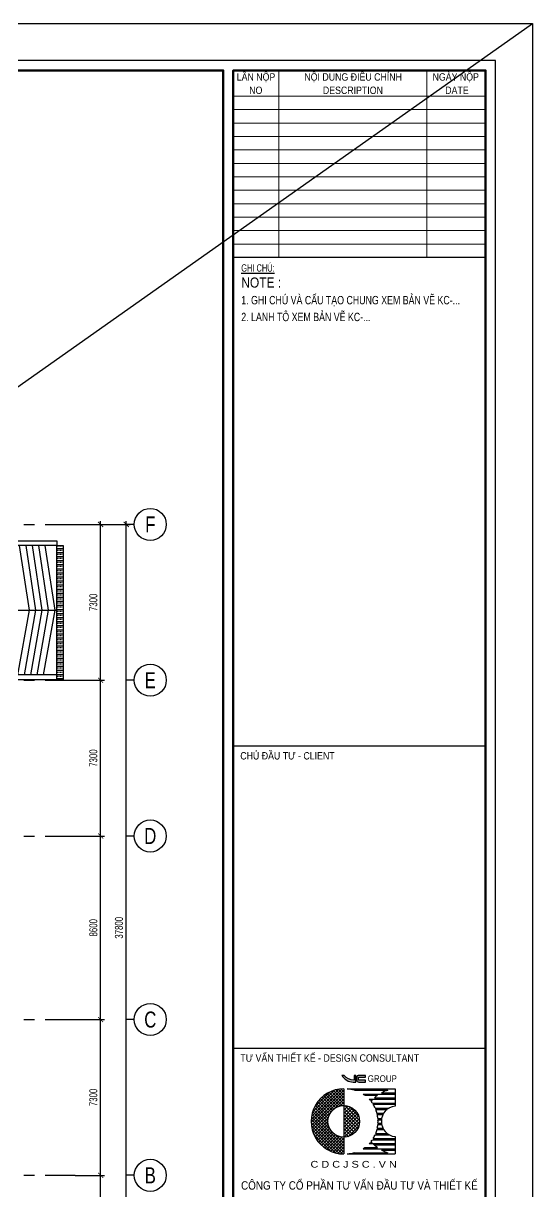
# Model space of a CAD drawing. Header units: millimetres. Extents: x 0 to 132458, y 0 to 365310.
# Drawn here: x 108607 to 132458, y 310568 to 365310 of the extents above; entities that cross this region are included whole.
import ezdxf
from ezdxf.enums import TextEntityAlignment as Align

# ---------------------------------------------------------------- set-up
doc = ezdxf.new("R2010")
doc.units = ezdxf.units.MM
doc.header["$LTSCALE"] = 400
doc.header["$PDSIZE"] = -2
doc.linetypes.add('CENTER2', pattern=[1.125, 0.75, -0.125, 0.125, -0.125])
doc.layers.get('0').update_dxf_attribs({"lineweight": 5})
doc.layers.get('Defpoints').update_dxf_attribs({"color": 2})
doc.layers.add('02.CDC.DIM', color=1, linetype='Continuous', lineweight=20)
for name, color, linetype in [('CDC -TEXT KHUNG', 7, 'Continuous'), ('CDC-KHUNGTEN', 9, 'Continuous'), ('CDC.01.AXIS', 160, 'CENTER2'), ('CDC.02.DIM', 1, 'Continuous'), ('CDC.03.BORDER', 3, 'Continuous'), ('CDC.06.TEXT', 2, 'Continuous'), ('CDC.10.HATCH', 9, 'Continuous'), ('CDC.11.NOTE', 8, 'Continuous')]:
    doc.layers.add(name, color=color, linetype=linetype)
doc.layers.add('KCS_Plotter', color=11, linetype='Continuous', plot=False)
doc.styles.add('ARIAL', font='arial.ttf', dxfattribs={"width": 0.6})
doc.styles.add('Arial_4', font='arial.ttf', dxfattribs={"width": 0.75, "height": 3})
doc.styles.add('BIGTEXT', font='arial.ttf', dxfattribs={"width": 0.8})
doc.styles.add('KCS_SMTEXT', font='arial.ttf', dxfattribs={"width": 0.7})
doc.styles.add('KT CDC', font='arial.ttf', dxfattribs={"width": 0.85, "height": 200})
doc.dimstyles.new('KCS_DIM150', dxfattribs={"dimscale": 150, "dimtxt": 2.5, "dimasz": 1.6, "dimexe": 1.2, "dimexo": 0, "dimgap": 1, "dimtad": 1, "dimdec": 0, "dimzin": 0, "dimdsep": 46, "dimtxsty": 'KCS_SMTEXT', "dimblk": 'ARCHTICK', "dimcen": 0, "dimdle": 1, "dimclrd": 256, "dimclre": 256, "dimclrt": 2, "dimadec": 0, "dimazin": 0, "dimtfac": 1, "dimtdec": 0, "dimtix": 1, "dimtmove": 2, "dimatfit": 3, "dimfxl": 1, "dimtolj": 1, "dimtzin": 0, "dimarcsym": 0})

# ---------------------------------------------------------------- blocks, each defined once
blk = doc.blocks.new('_ArchTick')
at = {"color": 0, "linetype": 'ByBlock', "const_width": 0.15}
blk.add_lwpolyline([(-0.5, -0.5), (0.5, 0.5)], dxfattribs=at)
blk = doc.blocks.new('*D88')
at = {"layer": 'CDC.02.DIM', "lineweight": -2, "ltscale": 10, "transparency": 16777216}
for p, q in [((112225, 303882), (112225, 311482)), ((111025, 311332), (112405, 311332)), ((111025, 304032), (112405, 304032))]:
    blk.add_line(p, q, dxfattribs=at)
at = {"layer": 'Defpoints', "color": 0, "ltscale": 10, "transparency": 16777216}
for p in [(111025, 311332), (112225, 311332), (111025, 304032)]:
    blk.add_point(p, dxfattribs=at)
at = {"layer": 'CDC.02.DIM', "lineweight": -2, "ltscale": 10, "transparency": 16777216, "xscale": 240, "yscale": 240, "zscale": 240}
for p, rotation in [((112225, 311332), 90), ((112225, 304032), 270)]:
    blk.add_blockref('_ArchTick', p, dxfattribs=dict(at, rotation=rotation))
at = {"layer": 'CDC.02.DIM', "color": 2, "ltscale": 10, "transparency": 16777216, "insert": (111884, 307682), "char_height": 375, "attachment_point": 5, "rotation": 90, "style": 'KCS_SMTEXT'}
blk.add_mtext('\\A1;7300', dxfattribs=at)
blk = doc.blocks.new('*D89')
at = {"layer": 'CDC.02.DIM', "lineweight": -2, "ltscale": 10, "transparency": 16777216}
for p, q in [((111025, 318632), (112405, 318632)), ((112225, 311182), (112225, 318782)), ((111025, 311332), (112405, 311332))]:
    blk.add_line(p, q, dxfattribs=at)
at = {"layer": 'Defpoints', "color": 0, "ltscale": 10, "transparency": 16777216}
for p in [(111025, 318632), (112225, 318632), (111025, 311332)]:
    blk.add_point(p, dxfattribs=at)
at = {"layer": 'CDC.02.DIM', "lineweight": -2, "ltscale": 10, "transparency": 16777216, "xscale": 240, "yscale": 240, "zscale": 240}
for p, rotation in [((112225, 318632), 90), ((112225, 311332), 270)]:
    blk.add_blockref('_ArchTick', p, dxfattribs=dict(at, rotation=rotation))
at = {"layer": 'CDC.02.DIM', "color": 2, "ltscale": 10, "transparency": 16777216, "insert": (111884, 314982), "char_height": 375, "attachment_point": 5, "rotation": 90, "style": 'KCS_SMTEXT'}
blk.add_mtext('\\A1;7300', dxfattribs=at)
blk = doc.blocks.new('*D90')
at = {"layer": 'CDC.02.DIM', "lineweight": -2, "ltscale": 10, "transparency": 16777216}
for p, q in [((112225, 318482), (112225, 327382)), ((111025, 327232), (112405, 327232)), ((111025, 318632), (112405, 318632))]:
    blk.add_line(p, q, dxfattribs=at)
at = {"layer": 'Defpoints', "color": 0, "ltscale": 10, "transparency": 16777216}
for p in [(111025, 327232), (112225, 327232), (111025, 318632)]:
    blk.add_point(p, dxfattribs=at)
at = {"layer": 'CDC.02.DIM', "lineweight": -2, "ltscale": 10, "transparency": 16777216, "xscale": 240, "yscale": 240, "zscale": 240}
for p, rotation in [((112225, 327232), 90), ((112225, 318632), 270)]:
    blk.add_blockref('_ArchTick', p, dxfattribs=dict(at, rotation=rotation))
at = {"layer": 'CDC.02.DIM', "color": 2, "ltscale": 10, "transparency": 16777216, "insert": (111884, 322932), "char_height": 375, "attachment_point": 5, "rotation": 90, "style": 'KCS_SMTEXT'}
blk.add_mtext('\\A1;8600', dxfattribs=at)
blk = doc.blocks.new('*D91')
at = {"layer": 'CDC.02.DIM', "lineweight": -2, "ltscale": 10, "transparency": 16777216}
for p, q in [((111025, 334532), (112405, 334532)), ((112225, 327082), (112225, 334682)), ((111025, 327232), (112405, 327232))]:
    blk.add_line(p, q, dxfattribs=at)
at = {"layer": 'Defpoints', "color": 0, "ltscale": 10, "transparency": 16777216}
for p in [(111025, 334532), (112225, 334532), (111025, 327232)]:
    blk.add_point(p, dxfattribs=at)
at = {"layer": 'CDC.02.DIM', "lineweight": -2, "ltscale": 10, "transparency": 16777216, "xscale": 240, "yscale": 240, "zscale": 240}
for p, rotation in [((112225, 334532), 90), ((112225, 327232), 270)]:
    blk.add_blockref('_ArchTick', p, dxfattribs=dict(at, rotation=rotation))
at = {"layer": 'CDC.02.DIM', "color": 2, "ltscale": 10, "transparency": 16777216, "insert": (111884, 330882), "char_height": 375, "attachment_point": 5, "rotation": 90, "style": 'KCS_SMTEXT'}
blk.add_mtext('\\A1;7300', dxfattribs=at)
blk = doc.blocks.new('*D92')
at = {"layer": 'CDC.02.DIM', "lineweight": -2, "ltscale": 10, "transparency": 16777216}
for p, q in [((111025, 341832), (112405, 341832)), ((112225, 334382), (112225, 341982)), ((111025, 334532), (112405, 334532))]:
    blk.add_line(p, q, dxfattribs=at)
at = {"layer": 'Defpoints', "color": 0, "ltscale": 10, "transparency": 16777216}
for p in [(111025, 341832), (112225, 341832), (111025, 334532)]:
    blk.add_point(p, dxfattribs=at)
at = {"layer": 'CDC.02.DIM', "lineweight": -2, "ltscale": 10, "transparency": 16777216, "xscale": 240, "yscale": 240, "zscale": 240}
for p, rotation in [((112225, 341832), 90), ((112225, 334532), 270)]:
    blk.add_blockref('_ArchTick', p, dxfattribs=dict(at, rotation=rotation))
at = {"layer": 'CDC.02.DIM', "color": 2, "ltscale": 10, "transparency": 16777216, "insert": (111884, 338182), "char_height": 375, "attachment_point": 5, "rotation": 90, "style": 'KCS_SMTEXT'}
blk.add_mtext('\\A1;7300', dxfattribs=at)
blk = doc.blocks.new('*D93')
at = {"layer": 'CDC.02.DIM', "lineweight": -2, "ltscale": 10, "transparency": 16777216}
for p, q in [((111025, 341832), (113605, 341832)), ((113425, 303882), (113425, 341982)), ((111025, 304032), (113605, 304032))]:
    blk.add_line(p, q, dxfattribs=at)
at = {"layer": 'Defpoints', "color": 0, "ltscale": 10, "transparency": 16777216}
for p in [(111025, 341832), (113425, 341832), (111025, 304032)]:
    blk.add_point(p, dxfattribs=at)
at = {"layer": 'CDC.02.DIM', "lineweight": -2, "ltscale": 10, "transparency": 16777216, "xscale": 240, "yscale": 240, "zscale": 240}
for p, rotation in [((113425, 341832), 90), ((113425, 304032), 270)]:
    blk.add_blockref('_ArchTick', p, dxfattribs=dict(at, rotation=rotation))
at = {"layer": 'CDC.02.DIM', "color": 2, "ltscale": 10, "transparency": 16777216, "insert": (113084, 322932), "char_height": 375, "attachment_point": 5, "rotation": 90, "style": 'KCS_SMTEXT'}
blk.add_mtext('\\A1;37800', dxfattribs=at)
blk = doc.blocks.new('_Axis name')
at = {"layer": 'CDC.02.DIM'}
blk.add_line((0, 2.5), (0, 0), dxfattribs=at)
blk.add_circle((0, 7.5), 5, dxfattribs=at)
at = {"layer": 'CDC.02.DIM', "style": 'BIGTEXT', "width": 0.75}
blk.add_attdef('.', text='', height=5, dxfattribs=at).set_placement((0, 7.5), align=Align.MIDDLE)
blk = doc.blocks.new('CDTA1')
at = {"layer": 'CDC-KHUNGTEN', "color": 6, "lineweight": 25}
blk.add_line((0, 90), (-75, 90), dxfattribs=at)
at = {"layer": 'CDC-KHUNGTEN', "color": 6, "style": 'KT CDC', "width": 0.85}
blk.add_text('CHỦ ĐẦU TƯ - CLIENT', height=2.2, dxfattribs=at).set_placement((-72.93, 86))
blk = doc.blocks.new('LOGOmoi')
at = {"layer": 'CDC -TEXT KHUNG'}
h = blk.add_hatch(color=1, dxfattribs=at)
h.paths.add_polyline_path([(1.46, 5.45), (1.26, 5.45), (1.26, 4.88), (1.21, 4.88, -0.237912), (0.06, 5.45), (-0.2, 5.45, 0.272847), (1.14, 4.66), (1.46, 4.66)])
h.paths.add_polyline_path([(2.59, 5.45), (1.8, 5.45, 0.414214), (1.54, 5.2), (1.54, 4.92, 0.414214), (1.8, 4.66), (2.59, 4.66), (2.59, 4.87), (1.8, 4.87, -0.414214), (1.74, 4.92), (1.74, 5.2, -0.414214), (1.8, 5.25), (2.59, 5.25)])
h = blk.add_hatch(dxfattribs=at)
h.set_pattern_fill('ANSI37', color=102, scale=2.293939, angle=360, style=0)
h.set_pattern_definition([(45, (-2844.4439, 636.61023), (-0.178426552, 0.178426553), []), (135, (-2844.4439, 636.61023), (-0.178426552, -0.178426553), [])])
edge = h.paths.add_edge_path()
edge.add_arc((0.02, 0), 1.87, 90, 270)
edge.add_line((0.02, -1.88), (0.02, -3.84))
edge.add_line((0.02, -3.84), (-0.17, -3.84))
edge.add_line((-0.17, -3.84), (-0.36, -3.83))
edge.add_line((-0.36, -3.83), (-0.55, -3.8))
edge.add_line((-0.55, -3.8), (-0.73, -3.77))
edge.add_line((-0.73, -3.77), (-0.92, -3.73))
edge.add_line((-0.92, -3.73), (-1.1, -3.68))
edge.add_line((-1.1, -3.68), (-1.28, -3.62))
edge.add_line((-1.28, -3.62), (-1.45, -3.55))
edge.add_line((-1.45, -3.55), (-1.63, -3.48))
edge.add_line((-1.63, -3.48), (-1.79, -3.39))
edge.add_line((-1.79, -3.39), (-1.96, -3.3))
edge.add_line((-1.96, -3.3), (-2.12, -3.2))
edge.add_line((-2.12, -3.2), (-2.27, -3.09))
edge.add_line((-2.27, -3.09), (-2.42, -2.97))
edge.add_line((-2.42, -2.97), (-2.56, -2.85))
edge.add_line((-2.56, -2.85), (-2.7, -2.72))
edge.add_line((-2.7, -2.72), (-2.83, -2.58))
edge.add_line((-2.83, -2.58), (-2.95, -2.44))
edge.add_line((-2.95, -2.44), (-3.07, -2.29))
edge.add_line((-3.07, -2.29), (-3.18, -2.14))
edge.add_line((-3.18, -2.14), (-3.28, -1.98))
edge.add_line((-3.28, -1.98), (-3.37, -1.81))
edge.add_line((-3.37, -1.81), (-3.46, -1.64))
edge.add_line((-3.46, -1.64), (-3.53, -1.47))
edge.add_line((-3.53, -1.47), (-3.6, -1.3))
edge.add_line((-3.6, -1.3), (-3.66, -1.12))
edge.add_line((-3.66, -1.12), (-3.71, -0.93))
edge.add_line((-3.71, -0.93), (-3.75, -0.75))
edge.add_line((-3.75, -0.75), (-3.79, -0.56))
edge.add_line((-3.79, -0.56), (-3.81, -0.38))
edge.add_line((-3.81, -0.38), (-3.82, -0.19))
edge.add_line((-3.82, -0.19), (-3.83, 0))
edge.add_line((-3.83, 0), (-3.82, 0.19))
edge.add_line((-3.82, 0.19), (-3.81, 0.38))
edge.add_line((-3.81, 0.38), (-3.79, 0.56))
edge.add_line((-3.79, 0.56), (-3.75, 0.75))
edge.add_line((-3.75, 0.75), (-3.71, 0.93))
edge.add_line((-3.71, 0.93), (-3.66, 1.12))
edge.add_line((-3.66, 1.12), (-3.6, 1.3))
edge.add_line((-3.6, 1.3), (-3.53, 1.47))
edge.add_line((-3.53, 1.47), (-3.46, 1.64))
edge.add_line((-3.46, 1.64), (-3.37, 1.81))
edge.add_line((-3.37, 1.81), (-3.28, 1.98))
edge.add_line((-3.28, 1.98), (-3.18, 2.14))
edge.add_line((-3.18, 2.14), (-3.07, 2.29))
edge.add_line((-3.07, 2.29), (-2.95, 2.44))
edge.add_line((-2.95, 2.44), (-2.83, 2.58))
edge.add_line((-2.83, 2.58), (-2.7, 2.72))
edge.add_line((-2.7, 2.72), (-2.56, 2.85))
edge.add_line((-2.56, 2.85), (-2.42, 2.97))
edge.add_line((-2.42, 2.97), (-2.27, 3.09))
edge.add_line((-2.27, 3.09), (-2.12, 3.2))
edge.add_line((-2.12, 3.2), (-1.96, 3.3))
edge.add_line((-1.96, 3.3), (-1.79, 3.39))
edge.add_line((-1.79, 3.39), (-1.63, 3.48))
edge.add_line((-1.63, 3.48), (-1.45, 3.55))
edge.add_line((-1.45, 3.55), (-1.28, 3.62))
edge.add_line((-1.28, 3.62), (-1.1, 3.68))
edge.add_line((-1.1, 3.68), (-0.92, 3.73))
edge.add_line((-0.92, 3.73), (-0.73, 3.77))
edge.add_line((-0.73, 3.77), (-0.55, 3.8))
edge.add_line((-0.55, 3.8), (-0.36, 3.83))
edge.add_line((-0.36, 3.83), (-0.17, 3.84))
edge.add_line((-0.17, 3.84), (0.02, 3.84))
edge.add_line((0.02, 3.84), (0.02, 1.87))
h = blk.add_hatch(dxfattribs=at)
h.set_pattern_fill('ANSI37', color=1, scale=2.293939, angle=360, style=0)
h.set_pattern_definition([(45, (-486.53502, -144.21504), (-0.20275745, 0.20275745), []), (135, (-486.53502, -144.21504), (-0.20275745, -0.20275745), [])])
h.paths.add_polyline_path([(0.02, 1.87), (0.02, -1.81), (0.02, -1.88, 0.414214), (1.89, 0, 0.414214)])
at = {"layer": 'CDC -TEXT KHUNG', "color": 102}
for p, q in [((0.02, 3.84), (0.02, -1.81)), ((0.42, 3.85), (6.1, 3.85)), ((1.28, 3.7), (5.24, 3.7)), ((2.3, 3.24), (6.1, 3.24)), ((2.51, 3.09), (4.01, 3.09)), ((3.64, 2.78), (6.1, 2.78)), ((4.47, 3.39), (6.1, 3.39)), ((6.1, 3.85), (6.1, 1.81)), ((3.03, 2.63), (6.1, 2.63)), ((3.16, 2.49), (3.36, 2.49)), ((3.4, 2.17), (6.1, 2.17)), ((3.49, 2.03), (6.1, 2.03)), ((3.74, 1.57), (5.37, 1.57)), ((3.8, 1.42), (5.15, 1.42)), ((3.95, 0.96), (4.75, 0.96)), ((3.98, 0.81), (4.66, 0.81)), ((4.05, 0.35), (4.51, 0.35)), ((4.06, 0.2), (4.49, 0.2)), ((3.95, -0.96), (4.75, -0.96)), ((3.98, -0.81), (4.66, -0.81)), ((4.05, -0.35), (4.51, -0.35)), ((4.06, -0.2), (4.49, -0.2)), ((0.02, -1.81), (0.02, -3.84)), ((3.03, -2.63), (6.1, -2.63)), ((3.16, -2.49), (3.36, -2.49)), ((3.4, -2.17), (6.1, -2.17)), ((3.49, -2.03), (6.1, -2.03)), ((3.74, -1.57), (5.37, -1.57)), ((3.8, -1.42), (5.15, -1.42)), ((6.1, -1.79), (6.1, -3.84)), ((0.01, -3.84), (0.02, -3.84)), ((0.42, -3.84), (6.1, -3.84)), ((1.28, -3.7), (5.24, -3.7)), ((2.3, -3.24), (6.1, -3.24)), ((2.51, -3.09), (4.01, -3.09)), ((3.64, -2.78), (6.1, -2.78)), ((4.47, -3.39), (6.1, -3.39))]:
    blk.add_line(p, q, dxfattribs=at)
at = {"layer": 'CDC -TEXT KHUNG'}
blk.add_line((3.78, 1.21), (3.78, 1.21), dxfattribs=at)
at = {"layer": 'CDC -TEXT KHUNG', "color": 1}
for points in [[(1.46, 5.45), (1.26, 5.45), (1.26, 4.88), (1.21, 4.88, -0.237912), (0.06, 5.45), (-0.2, 5.45, 0.272847), (1.14, 4.66), (1.46, 4.66)], [(2.59, 5.45), (1.8, 5.45, 0.414214), (1.54, 5.2), (1.54, 4.92, 0.414214), (1.8, 4.66), (2.59, 4.66), (2.59, 4.87), (1.8, 4.87, -0.414214), (1.74, 4.92), (1.74, 5.2, -0.414214), (1.8, 5.25), (2.59, 5.25)]]:
    blk.add_lwpolyline(points, format="xyb", close=True, dxfattribs=at)
at = {"layer": 'CDC -TEXT KHUNG', "color": 102}
blk.add_circle((0.02, 0), 1.87, dxfattribs=at)
blk.add_arc((0, 0), 3.85, 89.7449, 270.2551, dxfattribs=at)
at = {"layer": 'CDC -TEXT KHUNG', "color": 112}
blk.add_ellipse((0.22, 0), major_axis=(-2.72, 2.72), ratio=1, start_param=-1.064136, end_param=-0.838054, dxfattribs=at)
at = {"layer": 'CDC -TEXT KHUNG', "color": 102}
for centre, major_axis, start_param, end_param in [((0.22, 0), (-2.72, 2.72), -1.423028, -1.355019), ((6.3, 0), (-2.72, 2.72), -0.147768, -0.022458), ((6.3, 0), (2.72, 2.72), 1.064136, 1.278853), ((0.22, 0), (2.72, 2.72), 6.199614, 6.251308), ((6.3, 0), (-2.72, 2.72), 0.083571, 0.124553), ((0.22, 0), (-2.72, 2.72), 4.527318, 4.587836), ((0.22, 0), (-2.72, 2.72), 4.346177, 4.481253), ((0.22, 0), (-2.72, 2.72), 4.178765, 4.304301), ((6.27, 0.01), (1.28, 1.28), 0.884906, 3.827483), ((0.22, 0), (2.72, 2.72), 5.589142, 5.7099), ((0.22, 0), (2.72, 2.72), 5.445131, 5.550443), ((0.22, 0), (-2.72, 2.72), 3.549681, 3.675216), ((0.22, 0), (-2.72, 2.72), 3.714878, 3.835636), ((0.22, 0), (-2.72, 2.72), 3.17347, 3.225164), ((0.22, 0), (2.72, 2.72), 4.836942, 4.89746), ((6.3, 0), (-2.72, 2.72), 1.446243, 1.487225), ((0.22, 0), (2.72, 2.72), 4.943525, 5.078601), ((6.3, 0), (-2.72, 2.72), 1.538919, 1.718564), ((0.22, 0.01), (2.72, 2.72), 3.979647, 4.205729), ((0.22, 0), (-2.72, 2.72), 2.925816, 2.993825), ((6.3, 0), (2.72, 2.72), 3.433536, 3.648253)]:
    blk.add_ellipse(centre, major_axis=major_axis, ratio=1, start_param=start_param, end_param=end_param, dxfattribs=at)
at = {"layer": 'CDC -TEXT KHUNG', "color": 1, "style": 'KT CDC', "width": 0.85}
blk.add_text('GROUP', height=0.792, dxfattribs=at).set_placement((2.85, 4.67))
at = {"layer": 'CDC -TEXT KHUNG', "color": 102, "style": 'KT CDC', "width": 1.15}
blk.add_text('C D C J S C . V N', height=0.8, dxfattribs=at).set_placement((-3.92, -5.47))
blk = doc.blocks.new('Khung tên chuẩn')
at = {"layer": 'CDC-KHUNGTEN', "color": 8, "lineweight": 9}
for p, q in [((76550, 58000), (76550, 52433)), ((80950, 58000), (80950, 52433)), ((82700, 57233), (75200, 57233)), ((82700, 56833), (75200, 56833)), ((82700, 56433), (75200, 56433)), ((82700, 56033), (75200, 56033)), ((82700, 55633), (75200, 55633)), ((82700, 55233), (75200, 55233)), ((82700, 54833), (75200, 54833)), ((82700, 54433), (75200, 54433)), ((82700, 54033), (75200, 54033)), ((82700, 53633), (75200, 53633)), ((82700, 53233), (75200, 53233)), ((82700, 52833), (75200, 52833))]:
    blk.add_line(p, q, dxfattribs=at)
at = {"layer": 'CDC-KHUNGTEN', "color": 6, "lineweight": 25}
for p, q in [((82700, 52433), (75200, 52433)), ((82700, 28900), (75200, 28900))]:
    blk.add_line(p, q, dxfattribs=at)
at = {"layer": 'CDC-KHUNGTEN', "color": 8}
blk.add_lwpolyline([(75096, 1100), (83000, 1100), (83000, 58300), (3000, 58300), (3000, 1100), (75096, 1100)], dxfattribs=at)
at = {"layer": 'CDC-KHUNGTEN', "color": 255, "lineweight": 60}
blk.add_lwpolyline([(74900, 1400), (74900, 58000), (3300, 58000), (3300, 1400), (74900, 1400)], close=True, dxfattribs=at)
blk.add_lwpolyline([(75200, 1400), (82700, 1400), (82700, 58000), (75200, 58000), (75200, 1400)], dxfattribs=at)
at = {"layer": 'Defpoints', "color": 1, "ltscale": 0.2}
blk.add_lwpolyline([(0, 0), (0, 59400), (84100, 59400), (84100, 0), (0, 0)], close=True, dxfattribs=at)
at = {"layer": 'CDC-KHUNGTEN'}
for name, p, xscale, yscale, zscale in [('CDTA1', (82700, 28900), 100, 100, 100), ('LOGOmoi', (78480, 26732), 251.3908497502836, 251.3908497502836, 251.3908497502836)]:
    blk.add_blockref(name, p, dxfattribs=dict(at, xscale=xscale, yscale=yscale, zscale=zscale))
at = {"layer": 'CDC -TEXT KHUNG', "color": 7, "style": 'KT CDC', "width": 0.85}
for s, p in [('NO', (75672, 57299)), ('DESCRIPTION', (77863, 57299)), ('DATE', (81501, 57299))]:
    blk.add_text(s, height=220, dxfattribs=at).set_placement(p)
at = {"layer": 'CDC -TEXT KHUNG', "style": 'KT CDC', "width": 0.85}
blk.add_text('TƯ VẤN THIẾT KẾ - DESIGN CONSULTANT', height=220, dxfattribs=at).set_placement((78066, 28509), align=Align.CENTER)
at = {"layer": 'CDC -TEXT KHUNG', "char_height": 220, "attachment_point": 2, "line_spacing_factor": 0.941778, "style": 'KT CDC'}
for s, insert, width in [('LẦN NỘP', (75875, 57916), 1464.22), ('NỘI DUNG ĐIỀU CHỈNH', (78763, 57916), 3699.71), ('NGÀY NỘP', (81814, 57916), 1755.59)]:
    blk.add_mtext(s, dxfattribs=dict(at, insert=insert, width=width))
at = {"layer": 'CDC-KHUNGTEN', "color": 7, "style": 'Arial_4', "width": 0.85}
blk.add_text('NOTE :', height=300, dxfattribs=at).set_placement((75436, 51540))
at = {"layer": 'CDC-KHUNGTEN', "color": 6, "style": 'KT CDC', "width": 0.84}
blk.add_text('CÔNG TY CỔ PHẦN TƯ VẤN ÐẦU TƯ VÀ THIẾT KẾ', height=250, dxfattribs=at).set_placement((75430, 24703))
at = {"layer": 'CDC-KHUNGTEN', "color": 6, "insert": (75436, 52233), "char_height": 220, "width": 1881.96, "attachment_point": 1, "style": 'ARIAL'}
blk.add_mtext('{\\LGHI CHÚ:}', dxfattribs=at)

msp = doc.modelspace()

# ---------------------------------------------------------------- hatches: boundary and pattern name
at = {"layer": 'CDC.10.HATCH', "ltscale": 10}
h = msp.add_hatch(dxfattribs=at)
h.set_pattern_fill('ANSI33', color=256, scale=30, angle=135, style=0)
h.set_pattern_definition([(180, (-223410.03, -103345.37), (-4e-14, -190.5), []), (180, (-223505.28, -103250.12), (-4e-14, -190.5), [95.25, -47.625])])
h.paths.add_polyline_path([(110175.3, 340842.2), (110475.3, 340842.2), (110475.3, 334562.4), (110175.3, 334562.4)])

# ---------------------------------------------------------------- linework, layer by layer
at = {"layer": 'CDC.01.AXIS', "ltscale": 10}
for p, q in [((10625.1, 341832.4), (111025.4, 341832.4)), ((10625.1, 334532.4), (111025.4, 334532.4)), ((10625.1, 327232.4), (111025.4, 327232.4)), ((10625.1, 318632.4), (111025.4, 318632.4)), ((10625.1, 311332.4), (111025.4, 311332.4))]:
    msp.add_line(p, q, dxfattribs=at)
at = {"layer": 'CDC.03.BORDER'}
for p, q in [((110175.4, 340842.2), (93495.4, 340842.2)), ((110175.4, 334782.4), (110175.4, 340842.2))]:
    msp.add_line(p, q, dxfattribs=at)
for points in [[(105935.4, 341062.2), (110175.4, 341062.2), (110175.4, 340842.2), (105935.4, 340842.2)], [(105935.4, 334562.4), (110175.4, 334562.4), (110175.4, 334782.4), (105935.4, 334782.4)]]:
    msp.add_lwpolyline(points, close=True, dxfattribs=at)
at = {"layer": 'CDC.03.BORDER', "ltscale": 10}
msp.add_lwpolyline([(110175.3, 340842.2), (110475.3, 340842.2), (110475.3, 334562.4), (110175.3, 334562.4)], close=True, dxfattribs=at)
at = {"layer": 'CDC.10.HATCH', "ltscale": 5}
for points in [[(108415, 340842.2), (108875.4, 337812.4), (108338.2, 334782.4)], [(108715, 340842.2), (109175.4, 337812.4), (108638.2, 334782.4)], [(109015, 340842.2), (109475.4, 337812.4), (108938.2, 334782.4)], [(109315, 340842.2), (109775.4, 337812.4), (109238.2, 334782.4)], [(109615, 340842.2), (110075.4, 337812.4), (109538.2, 334782.4)]]:
    msp.add_lwpolyline(points, dxfattribs=at)
at = {"layer": 'CDC.11.NOTE', "ltscale": 300}
msp.add_line((93495.4, 337812.3), (110175.4, 337812.3), dxfattribs=at)
at = {"layer": 'KCS_Plotter', "linetype": 'ByBlock', "ltscale": 10}
msp.add_line((0, 271755), (132457.5, 365310), dxfattribs=at)

# ---------------------------------------------------------------- block references
at = {"xscale": 1.575000000011642, "yscale": 1.575000000011642, "zscale": 1.575000000011642}
msp.add_blockref('Khung tên chuẩn', (0, 271755), dxfattribs=at)
at = {"layer": '02.CDC.DIM'}
ref = msp.add_blockref('_Axis name', (113425.4, 341832.4), dxfattribs=dict(at, xscale=150, yscale=150, zscale=150, rotation=270))
ref.add_attrib('.', 'F', dxfattribs={"layer": 'CDC.02.DIM', "height": 750, "style": 'BIGTEXT', "width": 0.75}).set_placement((114550.4, 341832.4), align=Align.MIDDLE)
ref = msp.add_blockref('_Axis name', (113425.4, 334532.4), dxfattribs=dict(at, xscale=150, yscale=150, zscale=150, rotation=270))
ref.add_attrib('.', 'E', dxfattribs={"layer": 'CDC.02.DIM', "height": 750, "style": 'BIGTEXT', "width": 0.75}).set_placement((114550.4, 334532.4), align=Align.MIDDLE)
ref = msp.add_blockref('_Axis name', (113425.4, 327232.4), dxfattribs=dict(at, xscale=150, yscale=150, zscale=150, rotation=270))
ref.add_attrib('.', 'D', dxfattribs={"layer": 'CDC.02.DIM', "height": 750, "style": 'BIGTEXT', "width": 0.75}).set_placement((114550.4, 327232.4), align=Align.MIDDLE)
ref = msp.add_blockref('_Axis name', (113425.4, 318632.4), dxfattribs=dict(at, xscale=150, yscale=150, zscale=150, rotation=270))
ref.add_attrib('.', 'C', dxfattribs={"layer": 'CDC.02.DIM', "height": 750, "style": 'BIGTEXT', "width": 0.75}).set_placement((114550.4, 318632.4), align=Align.MIDDLE)
ref = msp.add_blockref('_Axis name', (113425.4, 311332.4), dxfattribs=dict(at, xscale=150, yscale=150, zscale=150, rotation=270))
ref.add_attrib('.', 'B', dxfattribs={"layer": 'CDC.02.DIM', "height": 750, "style": 'BIGTEXT', "width": 0.75}).set_placement((114550.4, 311332.4), align=Align.MIDDLE)

# ---------------------------------------------------------------- texts
at = {"layer": 'CDC.06.TEXT', "style": 'ARIAL', "width": 0.75}
for s, p in [('1. GHI CHÚ VÀ CẤU TẠO CHUNG XEM BẢN VẼ KC-...', (118811.4, 352341.3)), ('2. LANH TÔ XEM BẢN VẼ KC-...', (118811.4, 351553.8))]:
    msp.add_text(s, height=393.75, dxfattribs=at).set_placement(p, align=Align.MIDDLE_LEFT)

# ---------------------------------------------------------------- dimensions: what is measured, and where the dimension line sits
at = {"layer": 'CDC.02.DIM', "ltscale": 10}
for base, p1, p2, picture, middle in [((112225.4, 341832.4), (111025.4, 334532.4), (111025.4, 341832.4), '*D92', (111883.8, 338182.4)), ((113425.4, 341832.4), (111025.4, 304032.4), (111025.4, 341832.4), '*D93', (113083.8, 322932.4)), ((112225.4, 334532.4), (111025.4, 327232.4), (111025.4, 334532.4), '*D91', (111883.8, 330882.4)), ((112225.4, 327232.4), (111025.4, 318632.4), (111025.4, 327232.4), '*D90', (111883.9, 322932.4)), ((112225.4, 318632.4), (111025.4, 311332.4), (111025.4, 318632.4), '*D89', (111883.8, 314982.4)), ((112225.4, 311332.4), (111025.4, 304032.4), (111025.4, 311332.4), '*D88', (111883.8, 307682.4))]:
    dim = msp.add_linear_dim(base=base, p1=p1, p2=p2, angle=90, dimstyle='KCS_DIM150', dxfattribs=at)
    dim.commit()
    dim.dimension.update_dxf_attribs({"geometry": picture, "text_midpoint": middle})

doc.saveas('drawing.dxf')
